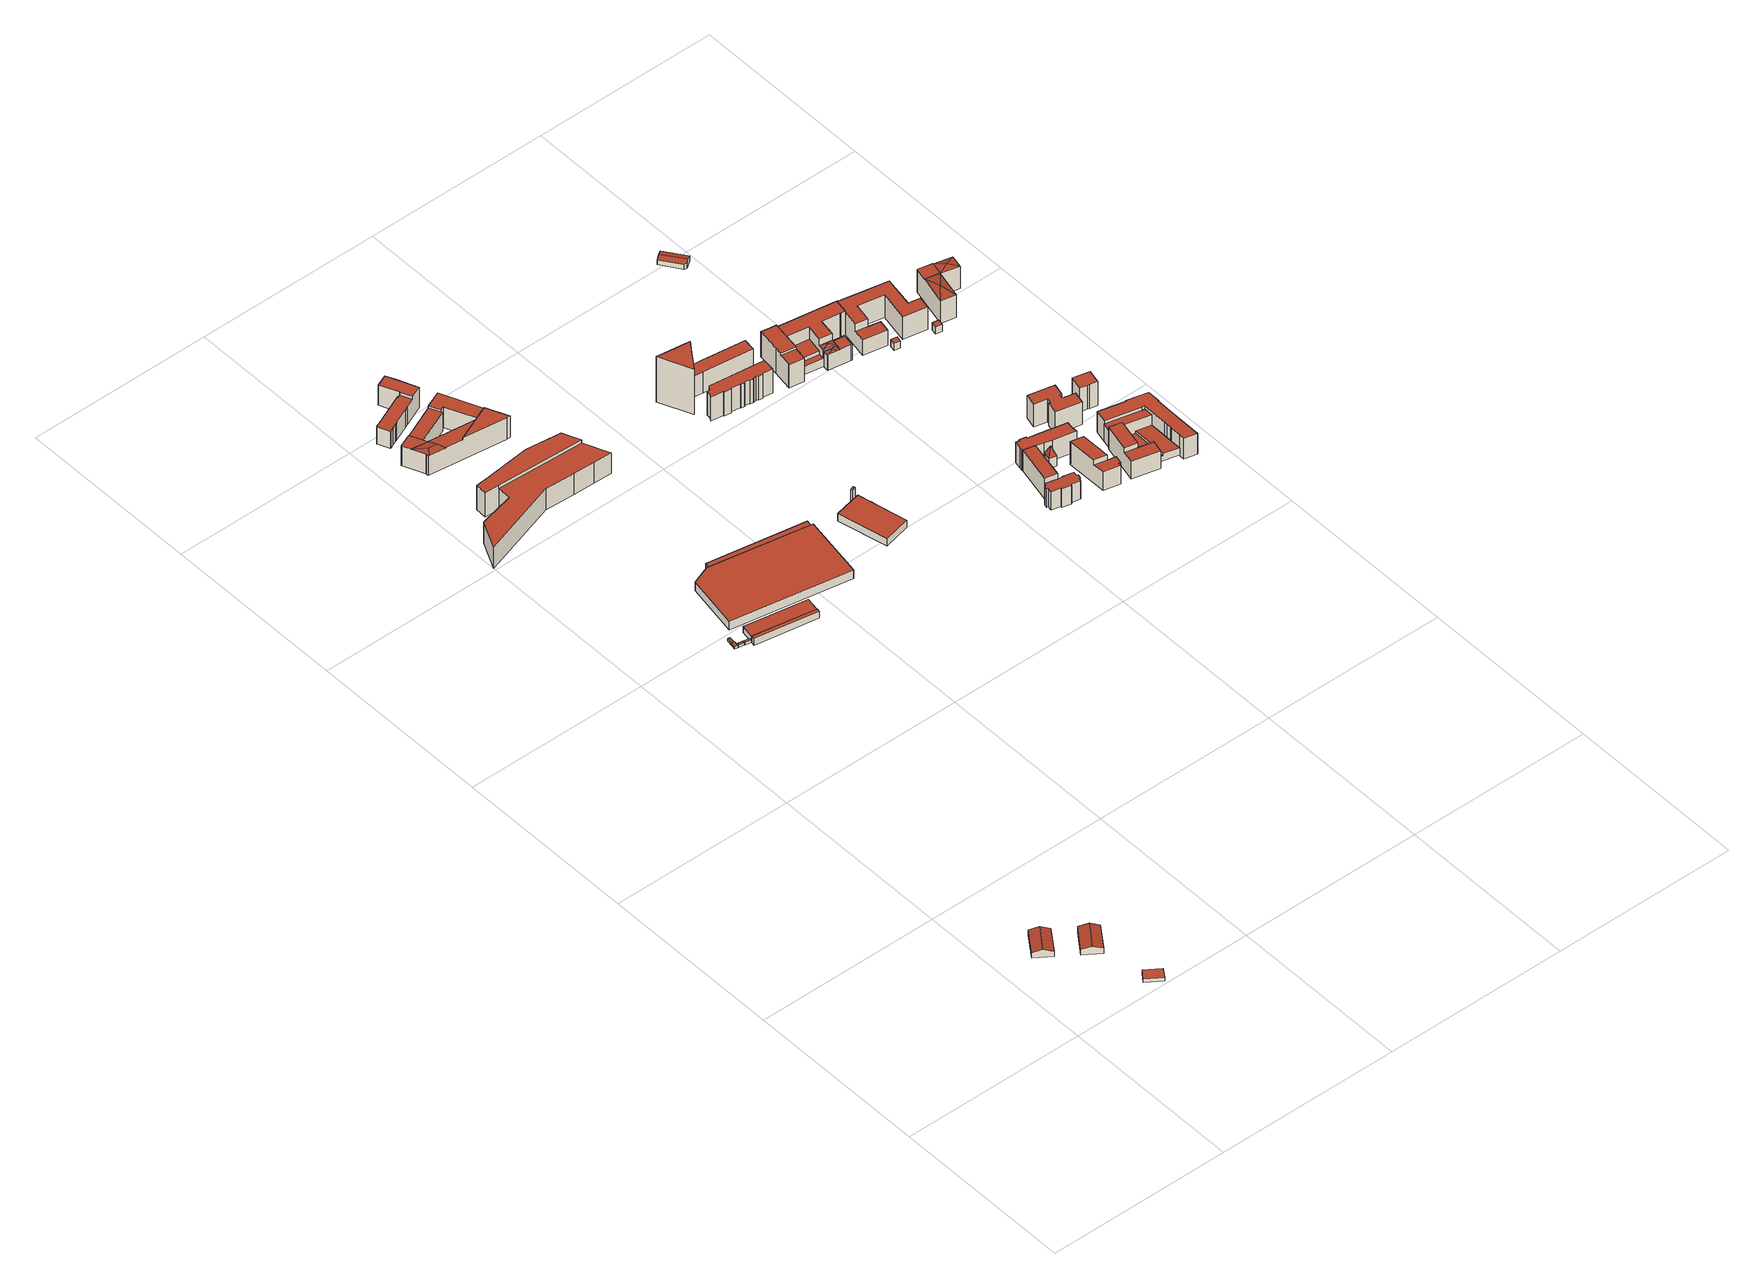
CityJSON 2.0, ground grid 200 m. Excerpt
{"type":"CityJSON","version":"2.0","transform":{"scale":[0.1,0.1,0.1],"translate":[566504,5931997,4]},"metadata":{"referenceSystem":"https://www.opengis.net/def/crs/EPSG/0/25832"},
"CityObjects":{
"building1":{"type":"Building","attributes":{"Gemeindeschluessel":"02000000","Geometrietyp2DReferenz":"3000","function":"31001_2140","roofType":"3100","measuredHeight":9.98,"storeysAboveGround":1},"geometry":[{"type":"MultiSurface","lod":"2","boundaries":[[[0,1,2,3]],[[4,5,1,0]],[[6,3,2,7]],[[8,5,4,9]],[[9,4,0,3,6]],[[7,2,1,5,8]],[[7,8,9,6]]],"semantics":{"surfaces":[{"type":"RoofSurface"},{"type":"WallSurface"},{"type":"GroundSurface"}],"values":[0,0,1,1,1,1,2]}}]},
"building2":{"type":"Building","attributes":{"Gemeindeschluessel":"02000000","Geometrietyp2DReferenz":"3000","function":"31001_2140","roofType":"1000","measuredHeight":4.6,"storeysAboveGround":1},"geometry":[{"type":"MultiSurface","lod":"2","boundaries":[[[10,11,12,13]],[[14,15,16,17]],[[14,13,12,15]],[[15,12,11,16]],[[16,11,10,17]],[[17,10,13,14]]],"semantics":{"surfaces":[{"type":"RoofSurface"},{"type":"GroundSurface"},{"type":"WallSurface"}],"values":[0,1,2,2,2,2]}}]},
"building3":{"type":"Building","attributes":{"Gemeindeschluessel":"02000000","Geometrietyp2DReferenz":"3000","function":"31001_2140","roofType":"3100","measuredHeight":9.9,"storeysAboveGround":1},"geometry":[{"type":"MultiSurface","lod":"2","boundaries":[[[18,19,20,21]],[[22,23,19,18]],[[24,21,20,25]],[[26,23,22,27]],[[27,22,18,21,24]],[[25,20,19,23,26]],[[25,26,27,24]]],"semantics":{"surfaces":[{"type":"RoofSurface"},{"type":"WallSurface"},{"type":"GroundSurface"}],"values":[0,0,1,1,1,1,2]}}]},
"building4":{"type":"Building","attributes":{"Gemeindeschluessel":"02000000","Geometrietyp2DReferenz":"3000","function":"31001_2010","roofType":"1000","measuredHeight":3,"storeysAboveGround":1},"geometry":[{"type":"MultiSurface","lod":"2","boundaries":[[[28,29,30,31]],[[32,33,34,35]],[[35,34,29,28]],[[34,33,30,29]],[[33,32,31,30]],[[32,35,28,31]]],"semantics":{"surfaces":[{"type":"GroundSurface"},{"type":"RoofSurface"},{"type":"WallSurface"}],"values":[0,1,2,2,2,2]}}]},
"building5":{"type":"Building","attributes":{"Gemeindeschluessel":"02000000","Geometrietyp2DReferenz":"3000","function":"31001_2010","roofType":"1000","measuredHeight":3,"storeysAboveGround":1},"geometry":[{"type":"MultiSurface","lod":"2","boundaries":[[[36,37,38,39]],[[40,41,42,43]],[[43,42,37,36]],[[42,41,38,37]],[[41,40,39,38]],[[40,43,36,39]]],"semantics":{"surfaces":[{"type":"GroundSurface"},{"type":"RoofSurface"},{"type":"WallSurface"}],"values":[0,1,2,2,2,2]}}]},
"building6":{"type":"Building","attributes":{"Gemeindeschluessel":"02000000","Geometrietyp2DReferenz":"3000","function":"31001_2010","roofType":"1000","measuredHeight":3,"storeysAboveGround":1},"geometry":[{"type":"MultiSurface","lod":"2","boundaries":[[[44,45,46,47]],[[48,49,50,51]],[[51,50,45,44]],[[50,49,46,45]],[[49,48,47,46]],[[48,51,44,47]]],"semantics":{"surfaces":[{"type":"GroundSurface"},{"type":"RoofSurface"},{"type":"WallSurface"}],"values":[0,1,2,2,2,2]}}]},
"building7":{"type":"Building","attributes":{"Gemeindeschluessel":"02000000","Geometrietyp2DReferenz":"3000","function":"31001_2010","roofType":"1000","measuredHeight":3,"storeysAboveGround":1},"geometry":[{"type":"MultiSurface","lod":"2","boundaries":[[[52,53,54,55]],[[56,57,58,59]],[[59,58,53,52]],[[58,57,54,53]],[[57,56,55,54]],[[56,59,52,55]]],"semantics":{"surfaces":[{"type":"GroundSurface"},{"type":"RoofSurface"},{"type":"WallSurface"}],"values":[0,1,2,2,2,2]}}]},
"building8":{"type":"Building","attributes":{"Gemeindeschluessel":"02000000","Geometrietyp2DReferenz":"3000","function":"51009_1610","roofType":"1000","measuredHeight":8.23},"geometry":[{"type":"MultiSurface","lod":"2","boundaries":[[[60,61,62,63]],[[64,65,66,67]],[[64,63,62,65]],[[65,62,61,66]],[[66,61,60,67]],[[67,60,63,64]]],"semantics":{"surfaces":[{"type":"RoofSurface"},{"type":"GroundSurface"},{"type":"WallSurface"}],"values":[0,1,2,2,2,2]}}]},
"building9":{"type":"Building","attributes":{"Gemeindeschluessel":"02000000","Geometrietyp2DReferenz":"3000","function":"31001_2010","roofType":"1000","measuredHeight":7.33,"storeysAboveGround":1},"geometry":[{"type":"MultiSurface","lod":"2","boundaries":[[[68,69,70,71]],[[72,73,74,75]],[[72,71,70,73]],[[73,70,69,74]],[[74,69,68,75]],[[75,68,71,72]]],"semantics":{"surfaces":[{"type":"RoofSurface"},{"type":"GroundSurface"},{"type":"WallSurface"}],"values":[0,1,2,2,2,2]}}]},
"building10":{"type":"Building","attributes":{"name":"Hafen City Universität","Gemeindeschluessel":"02000000","Geometrietyp2DReferenz":"3000","function":"31001_3020","roofType":"1000","measuredHeight":29.53,"storeysAboveGround":6},"geometry":[{"type":"MultiSurface","lod":"2","boundaries":[[[76,77,78,79]],[[79,78,80,81]],[[82,83,84,85]],[[86,87,88,89]],[[80,78,77,90,91,82,85,88,87]],[[86,89,84,83,92,93,94,95,96,97,98,76,79,81]],[[99,100,101,102,103,104,105,106]],[[84,89,88,85]],[[76,98,101,100,90,77]],[[100,99,91,90]],[[102,101,98,97]],[[103,102,97,96]],[[92,83,82,91,99]],[[86,81,80,87]],[[104,103,96,95]],[[105,104,95,94]],[[99,106,93,92]],[[106,105,94,93]]],"semantics":{"surfaces":[{"type":"WallSurface"},{"type":"RoofSurface"},{"type":"GroundSurface"}],"values":[0,0,0,0,1,2,1,0,0,0,0,0,0,0,0,0,0,0]}}]},
"building11":{"type":"Building","attributes":{"Gemeindeschluessel":"02000000","Geometrietyp2DReferenz":"3000","function":"31001_1020","roofType":"1000","measuredHeight":23.26,"storeysAboveGround":7},"geometry":[{"type":"MultiSurface","lod":"2","boundaries":[[[107,108,109,110,111,112]],[[113,114,115,116,117,118]],[[113,112,111,114]],[[114,111,110,115]],[[115,110,109,116]],[[116,109,108,117]],[[117,108,107,118]],[[118,107,112,113]]],"semantics":{"surfaces":[{"type":"RoofSurface"},{"type":"GroundSurface"},{"type":"WallSurface"}],"values":[0,1,2,2,2,2,2,2]}}]},
"building12":{"type":"Building","attributes":{"Gemeindeschluessel":"02000000","Geometrietyp2DReferenz":"3000","function":"31001_2070","roofType":"1000","measuredHeight":26.61,"storeysAboveGround":7},"geometry":[{"type":"MultiSurface","lod":"2","boundaries":[[[119,120,121,122,123,124,125,126]],[[127,128,129,130,131,132,133,134]],[[135,136,129,128,137]],[[136,138,139,140,141,130]],[[142,126,125,113]],[[113,125,124,118]],[[118,124,123,117]],[[117,123,122,143]],[[143,122,121,144]],[[133,120,119,134]],[[135,138,136]],[[130,141,131]],[[139,145,146,140]],[[147,148,149,150]],[[150,149,151,152]],[[153,154,155,156]],[[157,158,159,160]],[[152,151,145,139,138,135,137,158,157]],[[161,142,113,118,117,143,144,162,163,153,156,147,150,152,157,160]],[[142,161,164,127,134,119,126]],[[163,162,132,131,141,140,146,165]],[[148,147,156,155]],[[154,153,163,165]],[[164,161,160,159]],[[136,130,129]],[[162,144,121,120,133,132]],[[154,165,146,145,151,149,148,155]],[[164,159,158,137,128,127]]],"semantics":{"surfaces":[{"type":"RoofSurface"},{"type":"WallSurface"},{"type":"GroundSurface"}],"values":[0,0,0,0,1,1,1,1,1,1,1,1,1,1,1,1,1,1,2,1,1,1,1,1,1,1,0,0]}}]},
"building13":{"type":"Building","attributes":{"Gemeindeschluessel":"02000000","Geometrietyp2DReferenz":"3000","function":"31001_1120","roofType":"1000","measuredHeight":24.88,"storeysAboveGround":6},"geometry":[{"type":"MultiSurface","lod":"2","boundaries":[[[166,167,168,169,170,171,172,173,174,175,176,177,178,179,180,181,182]],[[183,182,181,184]],[[184,181,180,185]],[[185,180,179,186]],[[186,179,178,187]],[[188,175,174,189]],[[189,174,173,190]],[[190,173,172,191]],[[191,172,171,192]],[[192,171,170,193]],[[193,170,169,194]],[[194,169,168,195]],[[195,168,167,196]],[[196,167,166,197]],[[197,166,182,183]],[[198,199,200,201]],[[201,200,202,203]],[[203,202,204,205]],[[176,206,207,177]],[[188,189,190,191,192,193,194,195,196,197,183,184,185,186,187,208,198,201,203,205,209]],[[199,198,208,210]],[[211,209,205,204]],[[188,209,211,206,176,175]],[[208,187,178,177,207,210]],[[211,204,202,200,199,210,207,206]]],"semantics":{"surfaces":[{"type":"RoofSurface"},{"type":"WallSurface"},{"type":"GroundSurface"}],"values":[0,1,1,1,1,1,1,1,1,1,1,1,1,1,1,1,1,1,1,2,1,1,1,1,0]}}]},
"building14":{"type":"Building","attributes":{"Gemeindeschluessel":"02000000","Geometrietyp2DReferenz":"3000","function":"31001_2140","roofType":"1000","measuredHeight":10.52,"storeysAboveGround":2},"geometry":[{"type":"MultiSurface","lod":"2","boundaries":[[[212,213,214,215]],[[214,213,216,217,218]],[[219,220,221,212,215]],[[212,221,216,213]],[[219,215,214,218]],[[221,220,217,216]],[[220,219,218,217]]],"semantics":{"surfaces":[{"type":"WallSurface"},{"type":"RoofSurface"},{"type":"GroundSurface"}],"values":[0,1,2,0,0,0,0]}}]},
"building15":{"type":"Building","attributes":{"Gemeindeschluessel":"02000000","Geometrietyp2DReferenz":"3000","function":"31001_1120","roofType":"1000","measuredHeight":25.45,"storeysAboveGround":7},"geometry":[{"type":"MultiSurface","lod":"2","boundaries":[[[115,222,223,114]],[[156,224,225,153]],[[153,225,226,163]],[[227,226,225,224,228,223,222]],[[229,115,114,230,156,153,163]],[[229,163,226,227]],[[156,230,228,224]],[[115,229,227,222]],[[230,114,223,228]]],"semantics":{"surfaces":[{"type":"WallSurface"},{"type":"RoofSurface"},{"type":"GroundSurface"}],"values":[0,0,0,1,2,0,0,0,0]}}]},
"building16":{"type":"Building","attributes":{"Gemeindeschluessel":"02000000","Geometrietyp2DReferenz":"3000","function":"51009_1610","roofType":"1000","measuredHeight":6.11},"geometry":[{"type":"MultiSurface","lod":"2","boundaries":[[[231,232,233,234]],[[234,233,235,236]],[[237,238,232,231]],[[236,235,238,237]],[[236,237,231,234]],[[238,235,233,232]]],"semantics":{"surfaces":[{"type":"WallSurface"},{"type":"GroundSurface"},{"type":"RoofSurface"}],"values":[0,0,0,0,1,2]}}]},
"building17":{"type":"Building","attributes":{"Gemeindeschluessel":"02000000","Geometrietyp2DReferenz":"3000","function":"31001_3030","roofType":"1000","measuredHeight":8.85,"storeysAboveGround":2},"geometry":[{"type":"MultiSurface","lod":"2","boundaries":[[[239,240,241,242]],[[243,244,245,246]],[[243,242,241,244]],[[244,241,240,245]],[[245,240,239,246]],[[246,239,242,243]]],"semantics":{"surfaces":[{"type":"RoofSurface"},{"type":"GroundSurface"},{"type":"WallSurface"}],"values":[0,1,2,2,2,2]}}]},
"building18":{"type":"Building","attributes":{"Gemeindeschluessel":"02000000","Geometrietyp2DReferenz":"3000","function":"51001_1003","roofType":"1000","measuredHeight":13.28},"geometry":[{"type":"MultiSurface","lod":"2","boundaries":[[[247,248,249,250]],[[251,252,253,254]],[[254,253,248,247]],[[253,252,249,248]],[[252,251,250,249]],[[251,254,247,250]]],"semantics":{"surfaces":[{"type":"GroundSurface"},{"type":"RoofSurface"},{"type":"WallSurface"}],"values":[0,1,2,2,2,2]}}]},
"building19":{"type":"Building","attributes":{"Gemeindeschluessel":"02000000","Geometrietyp2DReferenz":"3000","function":"31001_2520","roofType":"3200","measuredHeight":2.83,"storeysAboveGround":1},"geometry":[{"type":"MultiSurface","lod":"2","boundaries":[[[255,256,257]],[[258,259,255,257]],[[260,259,258]],[[259,260,256,255]],[[261,257,256,262]],[[263,258,257,261]],[[264,260,258,263]],[[262,256,260,264]],[[263,261,262,264]]],"semantics":{"surfaces":[{"type":"RoofSurface"},{"type":"WallSurface"},{"type":"GroundSurface"}],"values":[0,0,0,0,1,1,1,1,2]}}]},
"building20":{"type":"Building","attributes":{"Gemeindeschluessel":"02000000","Geometrietyp2DReferenz":"3000","function":"31001_2010","roofType":"1000","measuredHeight":56.16,"storeysAboveGround":16},"geometry":[{"type":"MultiSurface","lod":"2","boundaries":[[[265,266,267,268,269,270]],[[271,272,273,274]],[[269,275,276,270]],[[277,268,267,278]],[[278,267,266,279]],[[279,266,265,280]],[[281,282,271,274,277,278,279,280]],[[272,271,282,283]],[[283,282,281,276]],[[281,280,265,270,276]],[[277,274,273,275,269,268]],[[283,276,275,273,272]]],"semantics":{"surfaces":[{"type":"RoofSurface"},{"type":"WallSurface"},{"type":"GroundSurface"}],"values":[0,1,1,1,1,1,2,1,1,1,1,0]}}]},
"building21":{"type":"Building","attributes":{"Gemeindeschluessel":"02000000","Geometrietyp2DReferenz":"3000","function":"31001_1010","roofType":"1000","measuredHeight":29.42,"storeysAboveGround":8},"geometry":[{"type":"MultiSurface","lod":"2","boundaries":[[[284,285,286,287,288,289,290,291,292,293,294,295,296,297,298,299,300,301,302,303,304,305,306,307,308]],[[309,310,311,312,313,314,315,316,317,318,319,320,321,322,323,324,325,326,327,328,329,330,331,332,333]],[[329,288,287,330]],[[330,287,286,331]],[[331,286,285,332]],[[332,285,284,333]],[[309,308,307,310]],[[310,307,306,311]],[[311,306,305,312]],[[312,305,304,313]],[[313,304,303,314]],[[314,303,302,315]],[[315,302,301,316]],[[316,301,300,317]],[[317,300,299,318]],[[318,299,298,319]],[[319,298,297,320]],[[320,297,296,321]],[[321,296,295,322]],[[322,295,294,323]],[[323,294,293,324]],[[324,293,292,325]],[[325,292,291,326]],[[326,291,290,327]],[[327,290,289,328]],[[328,289,288,329]],[[309,333,284,308]]],"semantics":{"surfaces":[{"type":"RoofSurface"},{"type":"GroundSurface"},{"type":"WallSurface"}],"values":[0,1,2,2,2,2,2,2,2,2,2,2,2,2,2,2,2,2,2,2,2,2,2,2,2,2,2]}}]},
"building22":{"type":"Building","attributes":{"Gemeindeschluessel":"02000000","Geometrietyp2DReferenz":"3000","function":"31001_1010","roofType":"1000","measuredHeight":22.9,"storeysAboveGround":6},"geometry":[{"type":"MultiSurface","lod":"2","boundaries":[[[334,335,336,337,338,339,340,341,342,343,344,345,346,347,348,349,350,351,352,353]],[[354,355,356,357,358,359,360,361,362,363,364,365,366,367,368,369,370,371,372,373]],[[354,353,352,355]],[[355,352,351,356]],[[356,351,350,357]],[[357,350,349,358]],[[358,349,348,359]],[[359,348,347,360]],[[360,347,346,361]],[[361,346,345,362]],[[362,345,344,363]],[[363,344,343,364]],[[364,343,342,365]],[[365,342,341,366]],[[366,341,340,367]],[[367,340,339,368]],[[368,339,338,369]],[[369,338,337,370]],[[370,337,336,371]],[[371,336,335,372]],[[372,335,334,373]],[[373,334,353,354]]],"semantics":{"surfaces":[{"type":"RoofSurface"},{"type":"GroundSurface"},{"type":"WallSurface"}],"values":[0,1,2,2,2,2,2,2,2,2,2,2,2,2,2,2,2,2,2,2,2,2]}}]},
"building23":{"type":"Building","attributes":{"Gemeindeschluessel":"02000000","Geometrietyp2DReferenz":"3000","function":"31001_1010","roofType":"1000","measuredHeight":25.68,"storeysAboveGround":8},"geometry":[{"type":"MultiSurface","lod":"2","boundaries":[[[374,375,376,377]],[[374,378,379,375]],[[379,378,380,381]],[[376,381,380,377]],[[374,377,380,378]],[[375,379,381,376]]],"semantics":{"surfaces":[{"type":"WallSurface"},{"type":"GroundSurface"},{"type":"RoofSurface"}],"values":[0,0,0,0,1,2]}}]},
"building24":{"type":"Building","attributes":{"Gemeindeschluessel":"02000000","Geometrietyp2DReferenz":"3000","function":"31001_2460","roofType":"4000","measuredHeight":23.51,"storeysAboveGround":1},"geometry":[{"type":"MultiSurface","lod":"2","boundaries":[[[382,383,384]],[[384,383,385]],[[383,386,385]],[[382,386,383]],[[387,382,384,388]],[[389,385,386,390]],[[390,386,382,387]],[[389,390,387,388]],[[389,388,384,385]]],"semantics":{"surfaces":[{"type":"RoofSurface"},{"type":"WallSurface"},{"type":"GroundSurface"}],"values":[0,0,0,0,1,1,1,2,1]}}]},
"building25":{"type":"Building","attributes":{"Gemeindeschluessel":"02000000","Geometrietyp2DReferenz":"3000","function":"31001_1120","roofType":"1000","measuredHeight":25.24,"storeysAboveGround":8},"geometry":[{"type":"MultiSurface","lod":"2","boundaries":[[[391,392,393,394]],[[394,393,395,396]],[[396,395,397,398]],[[398,397,399,400]],[[400,399,401,402]],[[402,401,403,404]],[[404,403,405,406]],[[406,405,407,408]],[[408,407,409,410]],[[410,409,411,412]],[[412,411,413,414]],[[414,413,415,416]],[[416,415,417,418]],[[418,417,419,420]],[[420,419,421,422]],[[423,424,425,426]],[[426,425,427,428]],[[428,427,429,430]],[[430,429,431,432]],[[432,431,392,391]],[[433,434,424,423]],[[434,433,422,421]],[[422,433,423,426,428,430,432,391,394,396,398,400,402,404,406,408,410,412,414,416,418,420]],[[434,421,419,417,415,413,411,409,407,405,403,401,399,397,395,393,392,431,429,427,425,424]]],"semantics":{"surfaces":[{"type":"WallSurface"},{"type":"GroundSurface"},{"type":"RoofSurface"}],"values":[0,0,0,0,0,0,0,0,0,0,0,0,0,0,0,0,0,0,0,0,0,0,1,2]}}]},
"building26":{"type":"Building","attributes":{"Gemeindeschluessel":"02000000","Geometrietyp2DReferenz":"3000","function":"31001_2070","roofType":"1000","measuredHeight":31.55,"storeysAboveGround":7},"geometry":[{"type":"MultiSurface","lod":"2","boundaries":[[[435,436,437,438]],[[439,440,441,442]],[[443,444,445,446,447]],[[448,449,450,451]],[[452,453,454,449,448]],[[445,455,456,446]],[[457,445,444]],[[449,458,450]],[[457,459,455,445]],[[454,460,458,449]],[[461,462,463,464]],[[465,466,467,468]],[[468,467,462,461]],[[469,470,471,472]],[[473,474,475,476]],[[476,475,477,478]],[[478,477,479,480]],[[480,479,481,482]],[[436,439,442,437]],[[440,483,484,441]],[[485,443,447,486]],[[455,487,454,453,456]],[[458,488,489,450]],[[490,460,454,487]],[[459,491,487,455]],[[492,493,494,495]],[[496,497,498,499]],[[499,498,500,501]],[[502,503,504,505]],[[505,504,506,507]],[[507,506,508,509]],[[509,508,510,511]],[[474,473,512,513]],[[514,452,448,451,435,438,515,516,517]],[[495,494,491,459,457,444,443,485]],[[503,502,518,519]],[[520,521,488,458,460,522]],[[519,518,482,481,523,524]],[[520,522,496,499,501,492,495,485,486,514,517,465,468,461,464,512,473,476,478,480,482,518,502,505,507,509,511]],[[510,508,506,504,503,519,524,484,483,489,488,521]],[[472,471,513,512,464,463]],[[470,469,515,438,437,442,441,484,524,523]],[[514,486,447,446,456,453,452]],[[510,521,520,511]],[[493,492,501,500]],[[496,522,460,490,497]],[[451,450,489,483,440,439,436,435]],[[466,465,517,516]],[[493,500,498,497,490,487,491,494]],[[470,523,481,479,477,475,474,513,471]],[[466,516,515,469,472,463,462,467]]],"semantics":{"surfaces":[{"type":"RoofSurface"},{"type":"WallSurface"},{"type":"GroundSurface"}],"values":[0,0,0,0,0,0,0,0,0,0,1,1,1,1,1,1,1,1,1,1,1,1,1,1,1,1,1,1,1,1,1,1,1,1,1,1,1,1,2,0,1,1,1,1,1,1,1,1,0,0,0]}}]},
"building27":{"type":"Building","attributes":{"Gemeindeschluessel":"02000000","Geometrietyp2DReferenz":"3000","function":"31001_1010","roofType":"1000","measuredHeight":28.9,"storeysAboveGround":8},"geometry":[{"type":"MultiSurface","lod":"2","boundaries":[[[525,526,527,528,529,530,531,532,533]],[[534,533,532,535]],[[535,532,531,536]],[[536,531,530,537]],[[537,530,529,538]],[[538,529,528,539]],[[539,528,527,540]],[[541,526,525,542]],[[543,544,545,546]],[[546,545,547,548]],[[548,547,549,550]],[[550,549,551,552]],[[553,534,535,536,537,538,539,540,554,543,546,548,550,552]],[[555,553,552,551]],[[544,543,554,541]],[[534,553,555,542,525,533]],[[554,540,527,526,541]],[[544,541,542,555,551,549,547,545]]],"semantics":{"surfaces":[{"type":"RoofSurface"},{"type":"WallSurface"},{"type":"GroundSurface"}],"values":[0,1,1,1,1,1,1,1,1,1,1,1,2,1,1,1,1,0]}}]},
"building28":{"type":"Building","attributes":{"Gemeindeschluessel":"02000000","Geometrietyp2DReferenz":"3000","function":"31001_2621","roofType":"1000","measuredHeight":3},"geometry":[{"type":"MultiSurface","lod":"2","boundaries":[[[556,557,558,559]],[[560,561,562,563]],[[563,562,557,556]],[[562,561,558,557]],[[561,560,559,558]],[[560,563,556,559]]],"semantics":{"surfaces":[{"type":"GroundSurface"},{"type":"RoofSurface"},{"type":"WallSurface"}],"values":[0,1,2,2,2,2]}}]},
"building29":{"type":"Building","attributes":{"Gemeindeschluessel":"02000000","Geometrietyp2DReferenz":"3000","function":"31001_2140","roofType":"3100","measuredHeight":7.5,"storeysAboveGround":1},"geometry":[{"type":"MultiSurface","lod":"2","boundaries":[[[564,565,566,567,568]],[[566,569,570,567]],[[571,565,564,572]],[[572,564,568,573]],[[574,570,569,575]],[[575,569,566,565,571]],[[573,568,567,570,574]],[[573,574,575,571,572]]],"semantics":{"surfaces":[{"type":"RoofSurface"},{"type":"WallSurface"},{"type":"GroundSurface"}],"values":[0,0,1,1,1,1,1,2]}}]},
"building30":{"type":"Building","attributes":{"Gemeindeschluessel":"02000000","Geometrietyp2DReferenz":"3000","function":"31001_1130","roofType":"1000","measuredHeight":27.37,"storeysAboveGround":7},"geometry":[{"type":"MultiSurface","lod":"2","boundaries":[[[576,577,578,579]],[[580,578,577,581]],[[582,576,579,583]],[[584,585,586,587]],[[587,586,588,589]],[[589,588,590,591]],[[592,580,581,593,584,587,589,591]],[[594,592,591,590]],[[585,584,593,595]],[[593,581,577,576,582,595]],[[580,592,594,583,579,578]],[[585,595,582,583,594,590,588,586]]],"semantics":{"surfaces":[{"type":"RoofSurface"},{"type":"WallSurface"},{"type":"GroundSurface"}],"values":[0,1,1,1,1,1,2,1,1,1,1,0]}}]},
"building31":{"type":"Building","attributes":{"Gemeindeschluessel":"02000000","Geometrietyp2DReferenz":"3000","function":"31001_1120","roofType":"1000","measuredHeight":27.98,"storeysAboveGround":8},"geometry":[{"type":"MultiSurface","lod":"2","boundaries":[[[596,597,598,599]],[[600,601,602,603]],[[603,602,604,605]],[[606,607,608,609]],[[609,608,610,611]],[[612,613,614,615]],[[615,614,616,617]],[[600,603,605,618,596,599,606,609,611,619,612,615,617]],[[620,604,602,601,616,614,613,621,610,608,607,598,597]],[[604,620,618,605]],[[610,621,619,611]],[[616,601,600,617]],[[621,613,612,619]],[[620,597,596,618]],[[598,607,606,599]]],"semantics":{"surfaces":[{"type":"WallSurface"},{"type":"GroundSurface"},{"type":"RoofSurface"}],"values":[0,0,0,0,0,0,0,1,2,0,0,0,0,0,0]}}]},
"building32":{"type":"Building","attributes":{"Gemeindeschluessel":"02000000","Geometrietyp2DReferenz":"3000","function":"51002_1332","roofType":"1000","measuredHeight":9},"geometry":[{"type":"MultiSurface","lod":"2","boundaries":[[[622,623,624,625]],[[626,627,628,629]],[[629,628,623,622]],[[628,627,624,623]],[[627,626,625,624]],[[626,629,622,625]]],"semantics":{"surfaces":[{"type":"GroundSurface"},{"type":"RoofSurface"},{"type":"WallSurface"}],"values":[0,1,2,2,2,2]}}]},
"building33":{"type":"Building","attributes":{"Gemeindeschluessel":"02000000","Geometrietyp2DReferenz":"3000","function":"31001_2010","roofType":"1000","measuredHeight":21.38,"storeysAboveGround":1},"geometry":[{"type":"MultiSurface","lod":"2","boundaries":[[[630,631,632,633]],[[634,635,636,637]],[[638,639,640,641]],[[641,640,642,643]],[[643,642,644,645]],[[646,647,648,649]],[[638,641,643,645,650,651,634,637,652,630,633,646,649]],[[653,654,648,647,632,631]],[[632,647,646,633]],[[651,650,655,656,657,658]],[[655,650,645,644]],[[638,649,648,654,659,639]],[[660,661,657,656]],[[654,653,662,661,660,659]],[[635,634,651,658]],[[652,637,636,662,653]],[[653,631,630,652]],[[660,656,655,644,642,640,639,659]],[[635,658,657,661,662,636]]],"semantics":{"surfaces":[{"type":"WallSurface"},{"type":"GroundSurface"},{"type":"RoofSurface"}],"values":[0,0,0,0,0,0,1,2,0,0,0,0,0,0,0,0,0,2,2]}}]},
"building34":{"type":"Building","attributes":{"Gemeindeschluessel":"02000000","Geometrietyp2DReferenz":"3000","function":"31001_1130","roofType":"1000","measuredHeight":25.47,"storeysAboveGround":7},"geometry":[{"type":"MultiSurface","lod":"2","boundaries":[[[663,664,665,666]],[[666,665,667,668]],[[668,667,669,670]],[[671,672,664,663]],[[673,674,675,676]],[[676,675,677,678]],[[678,677,679,680]],[[680,679,681,682]],[[682,681,683,684]],[[684,683,685,686]],[[687,688,689,690]],[[690,689,691,692]],[[692,691,674,673]],[[693,694,695,696]],[[696,695,697,698]],[[699,685,683,681,679,677,675,674,691,689,688,697,695,694,669,667,665,664,672]],[[687,690,692,673,676,678,680,682,684,686,700,671,663,666,668,670,693,696,698]],[[687,698,697,688]],[[700,686,685,699]],[[671,700,699,672]],[[693,670,669,694]]],"semantics":{"surfaces":[{"type":"WallSurface"},{"type":"RoofSurface"},{"type":"GroundSurface"}],"values":[0,0,0,0,0,0,0,0,0,0,0,0,0,0,0,1,2,0,0,0,0]}}]},
"building35":{"type":"Building","attributes":{"Gemeindeschluessel":"02000000","Geometrietyp2DReferenz":"3000","function":"31001_1120","roofType":"1000","measuredHeight":28.21,"storeysAboveGround":8},"geometry":[{"type":"MultiSurface","lod":"2","boundaries":[[[507,701,702,505]],[[703,704,705,706]],[[707,708,709,710]],[[711,712,713,714]],[[715,716,717,718]],[[718,717,719,720]],[[720,719,721,722]],[[706,705,701,507,723,724]],[[725,726,727,728]],[[726,725,729,730]],[[714,713,731,732]],[[712,711,502,733]],[[721,719,717,716,731,713,712,733,702,701,705,704,727,726,730]],[[729,725,728,734,707,710,723,507,505,502,711,714,732,715,718,720,722]],[[729,722,721,730]],[[715,732,731,716]],[[502,505,702,733]],[[724,723,710,709]],[[708,707,734,703]],[[734,728,727,704,703]],[[708,703,706,724,709]]],"semantics":{"surfaces":[{"type":"WallSurface"},{"type":"RoofSurface"},{"type":"GroundSurface"}],"values":[0,0,0,0,0,0,0,0,0,0,0,0,1,2,0,0,0,0,0,0,1]}}]},
"building36":{"type":"Building","attributes":{"Gemeindeschluessel":"02000000","Geometrietyp2DReferenz":"3000","function":"31001_1120","roofType":"1000","measuredHeight":29.64,"storeysAboveGround":8},"geometry":[{"type":"MultiSurface","lod":"2","boundaries":[[[735,736,737,738,739,740]],[[741,742,743,744,745,746]],[[741,740,739,742]],[[742,739,738,743]],[[743,738,737,744]],[[744,737,736,745]],[[745,736,735,746]],[[746,735,740,741]]],"semantics":{"surfaces":[{"type":"RoofSurface"},{"type":"GroundSurface"},{"type":"WallSurface"}],"values":[0,1,2,2,2,2,2,2]}}]},
"building37":{"type":"Building","attributes":{"Gemeindeschluessel":"02000000","Geometrietyp2DReferenz":"3000","function":"51002_1332","roofType":"1000","measuredHeight":9},"geometry":[{"type":"MultiSurface","lod":"2","boundaries":[[[747,748,749,750]],[[751,752,753,754]],[[754,753,748,747]],[[753,752,749,748]],[[752,751,750,749]],[[751,754,747,750]]],"semantics":{"surfaces":[{"type":"GroundSurface"},{"type":"RoofSurface"},{"type":"WallSurface"}],"values":[0,1,2,2,2,2]}}]},
"building38":{"type":"Building","attributes":{"Gemeindeschluessel":"02000000","Geometrietyp2DReferenz":"3000","function":"31001_1010","roofType":"3500","measuredHeight":29.76,"storeysAboveGround":7},"geometry":[{"type":"MultiSurface","lod":"2","boundaries":[[[755,756,757,758,759]],[[757,760,758]],[[757,761,762,763,760]],[[764,765,766,767,768,769,770]],[[756,761,757]],[[771,772,773,774]],[[775,771,774]],[[771,776,772]],[[776,771,775]],[[777,755,759,778]],[[779,769,768,780]],[[773,767,766,774]],[[762,764,770,763]],[[778,759,758,760,763,770,769,779]],[[781,765,764,762,761,756,755,777]],[[780,768,767,773,772,776,782]],[[783,781,777,778,779,780,782]],[[781,783,775,774,766,765]],[[783,782,776,775]]],"semantics":{"surfaces":[{"type":"RoofSurface"},{"type":"WallSurface"},{"type":"GroundSurface"}],"values":[0,0,0,0,0,0,0,0,0,1,1,1,1,1,1,1,2,1,1]}}]}
},
"vertices":[
[415,956,130],[590,1203,130],[506,1262,96],[332,1015,96],[498,898,96],[673,1144,96],[332,1015,31],[506,1262,31],[673,1144,31],[498,898,31],
[1044,10,76],[1111,106,76],[953,217,76],[885,121,76],[885,121,30],[953,217,30],[1111,106,30],[1044,10,30],
[778,699,129],[953,946,129],[870,1005,95],[695,758,96],[862,640,96],[1036,887,95],[695,758,30],[870,1005,30],[1036,887,30],[862,640,30],
[992,5863,14],[981,5804,14],[952,5809,14],[962,5868,14],[962,5868,44],[952,5809,44],[981,5804,44],[992,5863,44],
[997,5927,16],[987,5867,16],[963,5871,16],[973,5931,16],[973,5931,46],[963,5871,46],[987,5867,46],[997,5927,46],
[1055,5816,14],[1051,5792,14],[991,5802,14],[995,5826,14],[995,5826,44],[991,5802,44],[1051,5792,44],[1055,5816,44],
[1124,5803,14],[1120,5779,14],[1060,5790,14],[1065,5814,14],[1065,5814,44],[1060,5790,44],[1120,5779,44],[1124,5803,44],
[1789,5617,96],[1796,5656,96],[1124,5772,96],[1117,5733,96],[1117,5733,14],[1124,5772,14],[1796,5656,14],[1789,5617,14],
[1796,5656,89],[1823,5808,89],[1150,5923,89],[1124,5772,89],[1124,5772,15],[1150,5923,15],[1823,5808,15],[1796,5656,15],
[1608,8262,9],[1608,8262,269],[1410,8270,269],[1410,8270,9],[1179,8279,269],[1179,8279,9],[531,8421,269],[531,8421,9],[153,8333,9],[153,8333,269],[853,8292,9],[853,8292,269],[6,8022,269],[6,8022,9],[1490,8534,269],[538,8572,269],[538,8572,9],[384,8578,9],[389,8700,9],[543,8717,9],[1029,8770,9],[1409,8721,9],[1454,8616,9],[538,8572,305],[1490,8534,305],[1454,8616,305],[1409,8721,305],[1029,8770,305],[543,8717,305],[389,8700,305],[384,8578,305],
[367,9611,273],[425,9484,273],[802,9648,273],[797,9661,273],[744,9776,273],[367,9612,273],[367,9612,40],[744,9776,40],[797,9661,40],[802,9648,40],[425,9484,40],[367,9611,40],
[270,9460,283],[443,9438,283],[425,9480,283],[426,9481,283],[425,9484,283],[367,9611,283],[367,9612,283],[230,9552,283],[270,9459,279],[395,9366,291],[483,9355,291],[461,9406,284],[447,9436,279],[444,9437,279],[443,9438,279],[270,9460,279],[518,9272,279],[505,9304,284],[342,9295,279],[518,9272,284],[695,9250,284],[972,9370,284],[447,9436,284],[230,9552,40],[426,9481,40],[425,9480,40],[695,9250,306],[972,9370,306],[1206,9188,40],[1206,9188,306],[1169,9193,306],[1169,9193,40],[1168,9190,306],[1168,9190,40],[1103,9424,40],[1103,9424,306],[1104,9425,306],[1104,9425,40],[326,9297,40],[326,9297,277],[328,9321,279],[328,9321,40],[330,9321,40],[444,9437,40],[975,9370,40],[330,9321,279],[975,9370,306],
[245,9906,254],[245,9904,254],[300,9780,254],[300,9779,254],[309,9783,254],[352,9802,254],[393,9820,254],[417,9830,254],[589,9905,254],[613,9916,254],[722,9963,254],[669,10084,254],[647,10075,254],[644,10082,254],[282,9924,254],[258,9914,254],[244,9907,254],[244,9907,40],[258,9914,40],[282,9924,40],[644,10082,40],[647,10075,40],[613,9916,40],[589,9905,40],[417,9830,40],[393,9820,40],[352,9802,40],[309,9783,40],[300,9779,40],[300,9780,40],[245,9904,40],[245,9906,40],[585,10279,40],[585,10279,289],[709,10333,289],[709,10333,40],[744,10252,289],[744,10252,40],[756,10225,289],[756,10225,40],[722,9963,289],[669,10084,289],[669,10085,40],[846,10017,40],[669,10085,289],[846,10017,289],
[2473,6491,19],[2473,6491,124],[2357,5804,124],[2357,5804,19],[1379,6686,124],[1179,6614,124],[1075,6027,124],[1075,6027,19],[1179,6614,19],[1379,6686,19],
[797,9661,294],[744,9776,294],[1104,9425,294],[1103,9424,294],[975,9370,294],[840,9680,294],[918,9851,294],[840,9680,40],[918,9851,40],
[1423,6678,14],[1423,6678,75],[1441,6775,75],[1441,6775,14],[2493,6594,75],[2493,6594,14],[2473,6491,14],[2473,6491,75],
[2836,5898,139],[3129,5963,139],[3011,6500,139],[2717,6436,139],[2717,6436,51],[3011,6500,51],[3129,5963,51],[2836,5898,51],
[3028,6560,50],[2983,6542,50],[2976,6561,50],[3021,6579,50],[3021,6579,183],[2976,6561,183],[2983,6542,183],[3028,6560,183],
[3076,6398,81],[3086,6413,77],[3060,6408,77],[3073,6346,77],[3084,6362,81],[3100,6352,77],[3060,6408,53],[3086,6413,53],[3073,6346,53],[3100,6352,53],
[2893,8489,302],[3429,8420,302],[3446,8554,302],[2980,8614,302],[2858,8629,302],[2771,8505,302],[2498,8676,44],[2498,8676,606],[2857,8629,606],[2857,8629,44],[2858,8629,606],[2771,8505,606],[2980,8614,44],[3446,8554,44],[3429,8420,44],[2893,8489,44],[2771,8505,44],[2649,8329,44],[2649,8329,606],
[2815,8317,306],[2783,8270,306],[2757,8273,306],[2752,8226,306],[2728,8192,306],[2863,8174,306],[2861,8164,306],[2936,8155,306],[2938,8165,306],[3045,8151,306],[3044,8141,306],[3080,8137,306],[3081,8146,306],[3142,8138,306],[3141,8129,306],[3176,8124,306],[3177,8128,306],[3201,8125,306],[3202,8131,306],[3233,8127,306],[3232,8117,306],[3274,8111,306],[3276,8121,306],[3388,8107,306],[3406,8242,306],[3406,8242,12],[3388,8107,12],[3276,8121,12],[3274,8111,12],[3232,8117,12],[3233,8127,12],[3202,8131,12],[3201,8125,12],[3177,8128,12],[3176,8124,12],[3141,8129,12],[3142,8138,12],[3081,8146,12],[3080,8137,12],[3044,8141,12],[3045,8151,12],[2938,8165,12],[2936,8155,12],[2861,8164,12],[2863,8174,12],[2728,8192,12],[2752,8226,12],[2757,8273,12],[2783,8270,12],[2815,8317,12],
[4294,5368,242],[4283,5317,242],[4381,5296,242],[4377,5281,242],[4475,5260,242],[4478,5274,242],[4576,5253,242],[4584,5289,242],[4599,5285,242],[4607,5324,242],[4593,5328,242],[4603,5375,242],[4486,5401,242],[4485,5396,242],[4435,5406,242],[4309,5434,242],[4307,5425,242],[4303,5407,242],[4288,5410,242],[4279,5371,242],[4279,5371,13],[4288,5410,13],[4303,5407,13],[4307,5425,13],[4309,5434,13],[4435,5406,13],[4485,5396,13],[4486,5401,13],[4603,5375,13],[4593,5328,13],[4607,5324,13],[4599,5285,13],[4584,5289,13],[4576,5253,13],[4478,5274,13],[4475,5260,13],[4377,5281,13],[4381,5296,13],[4283,5317,13],[4294,5368,13],
[4435,5406,51],[4435,5406,308],[4309,5434,308],[4309,5434,51],[4525,5815,51],[4525,5815,308],[4399,5844,51],[4399,5844,308],
[4670,5689,178],[4641,5740,283],[4594,5706,178],[4612,5791,178],[4688,5774,178],[4670,5689,48],[4594,5706,48],[4612,5791,48],[4688,5774,48],
[4399,5844,46],[4399,5844,298],[4402,5859,298],[4402,5859,46],[4408,5886,298],[4408,5886,46],[4426,5970,298],[4426,5970,46],[4468,5961,298],[4468,5961,46],[4471,5976,298],[4471,5976,46],[4542,5960,298],[4542,5960,46],[4539,5945,298],[4539,5945,46],[4641,5923,298],[4641,5923,46],[4746,5900,298],[4746,5900,46],[4761,5897,298],[4761,5897,46],[4841,5879,298],[4841,5879,46],[4856,5876,298],[4856,5876,46],[4933,5859,298],[4933,5859,46],[4947,5856,298],[4947,5856,46],[4933,5790,298],[4933,5790,46],[4688,5774,46],[4688,5774,298],[4612,5791,298],[4612,5791,46],[4611,5791,298],[4611,5791,46],[4612,5796,298],[4612,5796,46],[4525,5815,298],[4525,5815,46],[4933,5721,46],[4933,5721,298],
[3954,8070,110],[3966,8133,110],[3724,8170,110],[3714,8106,110],[3966,8133,149],[4000,8310,149],[3751,8349,149],[3724,8170,149],[3953,8003,202],[3961,8002,204],[4016,8022,219],[3960,8065,201],[3951,8004,201],[3955,8070,218],[4028,8091,237],[3966,8133,217],[3954,8070,217],[3961,8069,218],[3961,8069,217],[4092,8049,217],[4092,8049,199],[3961,8069,199],[4063,7987,204],[4101,8113,217],[4082,7984,199],[4101,8112,217],[3541,8056,11],[3541,8056,301],[3543,8066,301],[3543,8066,11],[3702,8042,11],[3702,8042,301],[3700,8032,301],[3700,8032,11],[3724,8170,301],[3724,8170,326],[3562,8195,326],[3562,8195,301],[3613,8527,11],[3613,8527,326],[3613,8528,326],[3613,8528,11],[3680,8518,326],[3680,8518,11],[3750,8507,326],[3750,8507,11],[3773,8504,326],[3773,8504,11],[4000,8310,301],[3751,8349,301],[3953,8003,11],[3951,8004,11],[4092,8049,206],[4101,8113,301],[3966,8133,301],[4101,8112,206],[4082,7984,206],[4208,7964,11],[4208,7964,206],[4200,7966,206],[4200,7966,11],[4136,8107,11],[4136,8107,206],[4180,8100,206],[4180,8100,11],[4228,8093,206],[4228,8093,11],[4405,8404,11],[4405,8404,301],[4377,8256,301],[4377,8256,11],[4376,8253,301],[4376,8253,11],[4335,8260,301],[4335,8260,11],[4323,8262,301],[4323,8262,11],[3576,8284,11],[3576,8284,326],[3961,8069,11],[3714,8106,301],[3712,8107,301],[3712,8107,11],[4152,8446,11],[4152,8446,301],[4128,8291,11],[4128,8291,301],[4101,8112,11],[3775,8504,326],[3775,8504,301],
[4802,5331,301],[4934,5302,301],[4934,5308,301],[4934,5429,301],[4934,5453,301],[4934,5525,301],[4933,5545,301],[4933,5623,301],[4801,5652,301],[4801,5652,12],[4933,5623,12],[4933,5545,12],[4934,5525,12],[4934,5453,12],[4934,5429,12],[4934,5308,12],[4934,5302,242],[4802,5331,242],[4989,5290,12],[4989,5290,242],[5024,5282,242],[5024,5282,12],[5006,5198,242],[5006,5198,12],[4986,5202,242],[4986,5202,12],[4978,5166,242],[4978,5166,12],[4802,5204,12],[4934,5302,12],[4802,5204,242],
[5084,5688,50],[5076,5651,50],[5038,5659,50],[5047,5696,50],[5047,5696,80],[5038,5659,80],[5076,5651,80],[5084,5688,80],
[3839,9841,72],[3868,9836,76],[3900,9858,85],[3741,10079,85],[3694,10045,72],[3947,9892,72],[3789,10113,72],[3868,9836,10],[3839,9841,10],[3694,10045,10],[3789,10113,10],[3947,9892,10],
[5243,5241,303],[5313,5534,303],[5182,5566,303],[5111,5273,303],[5182,5566,29],[5313,5534,29],[5243,5241,247],[5111,5273,247],[5403,5202,29],[5403,5202,247],[5385,5129,247],[5385,5129,29],[5372,5072,247],[5372,5072,29],[5371,5070,247],[5371,5070,29],[5080,5141,29],[5243,5240,29],[5080,5141,247],[5243,5240,247],
[4875,6241,9],[4875,6241,289],[4904,6368,289],[4904,6368,9],[4957,6039,9],[4957,6039,289],[4986,6167,289],[4986,6167,9],[5001,6163,289],[5001,6163,9],[5182,6305,9],[5182,6305,289],[5153,6179,289],[5153,6179,9],[5132,6184,289],[5132,6184,9],[5254,6106,9],[5254,6106,289],[5226,5980,289],[5226,5980,9],[5225,5978,289],[5225,5978,9],[5012,6211,9],[5122,6136,9],[5012,6211,289],[5122,6136,289],
[4648,7856,10],[4637,7799,10],[4575,7811,10],[4584,7868,10],[4584,7868,100],[4575,7811,100],[4637,7799,100],[4648,7856,100],
[5182,5566,50],[5182,5566,264],[5204,5658,264],[5204,5658,50],[5403,5202,50],[5403,5202,112],[5243,5240,112],[5243,5240,50],[5601,5284,50],[5601,5284,140],[5601,5252,140],[5601,5252,50],[5600,5198,140],[5600,5198,50],[5600,5183,140],[5600,5183,50],[5577,5568,50],[5577,5568,264],[5605,5562,264],[5605,5562,50],[5598,5077,50],[5385,5129,50],[5313,5534,50],[5313,5534,264],[5604,5464,264],[5598,5077,140],[5438,5116,140],[5438,5116,112],[5385,5129,112],[5604,5464,140],[5444,5502,140],[5444,5502,112],[5313,5534,112],
[5204,5658,46],[5204,5658,301],[5236,5789,301],[5236,5789,46],[5521,5721,301],[5521,5721,46],[5523,5730,301],[5523,5730,46],[5577,5568,46],[5577,5568,301],[5597,5016,46],[5597,5016,301],[5597,5018,301],[5597,5018,46],[5598,5077,301],[5598,5077,46],[5600,5183,301],[5600,5183,46],[5600,5198,301],[5600,5198,46],[5601,5252,301],[5601,5252,46],[5601,5284,301],[5601,5284,46],[5736,5282,46],[5736,5282,301],[5736,5250,301],[5736,5250,46],[5732,4984,301],[5732,4984,46],[5751,5675,46],[5751,5675,301],[5749,5534,301],[5749,5534,46],[5739,5534,301],[5739,5534,46],[5605,5562,301],[5605,5562,46],
[4376,8253,293],[4377,8256,293],[4470,8050,201],[4470,8050,293],[4342,8075,293],[4342,8075,201],[4597,8025,11],[4597,8025,201],[4573,7897,201],[4573,7897,11],[4940,8302,11],[4940,8302,293],[4940,8299,293],[4940,8299,11],[5005,7947,11],[5005,7947,293],[4986,7846,293],[4986,7846,11],[4981,7823,293],[4981,7823,11],[4980,7819,293],[4980,7819,11],[4318,7946,11],[4318,7946,201],[4787,8189,11],[4787,8189,293],[4507,8242,293],[4507,8242,11],[4725,7868,11],[4725,7868,293],[4877,7971,293],[4877,7971,11],[4405,8404,293],[4470,8050,11],
[5395,6102,302],[5416,6097,302],[5492,6079,302],[5527,6224,302],[5352,6266,302],[5317,6120,302],[5317,6120,5],[5352,6266,5],[5527,6224,5],[5492,6079,5],[5416,6097,5],[5395,6102,5],
[5074,7776,10],[5061,7714,10],[4998,7727,10],[5009,7788,10],[5009,7788,100],[4998,7727,100],[5061,7714,100],[5074,7776,100],
[5270,7764,300],[5271,7764,300],[5229,7933,320],[5114,7794,300],[5114,7793,300],[5189,8105,300],[5343,8068,300],[5343,8069,300],[5189,8106,300],[5343,8069,303],[5343,8070,303],[5344,8069,303],[5376,8206,303],[5221,8242,303],[5221,8240,303],[5189,8106,303],[5458,8114,317],[5377,8205,297],[5376,8206,297],[5344,8069,297],[5539,8023,297],[5571,8159,297],[5270,7764,22],[5114,7793,22],[5221,8240,22],[5221,8242,22],[5343,8070,22],[5571,8159,22],[5539,8023,22]
]}
